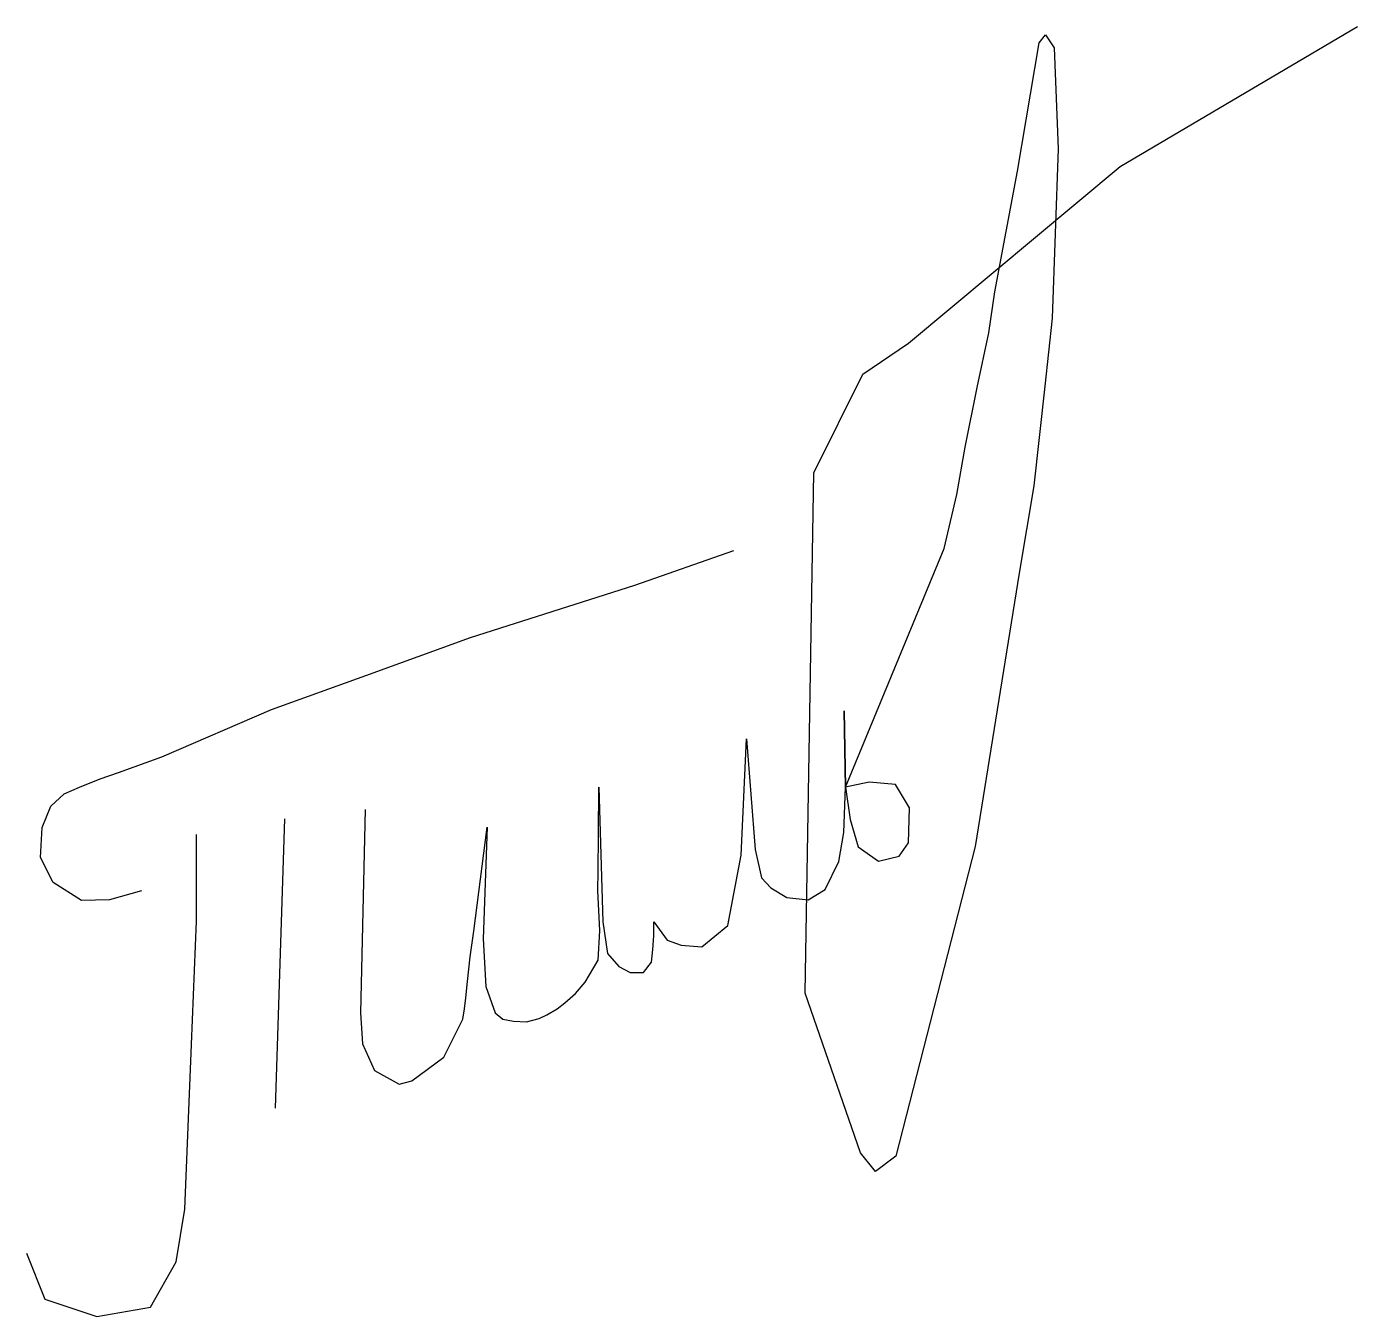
# Model space of a CAD drawing. Header units: millimetres. Extents: x 1.18 to 4.45, y 2.51 to 5.68.
import ezdxf

# ---------------------------------------------------------------- set-up
doc = ezdxf.new("R2010")
doc.units = ezdxf.units.MM
doc.layers.add('Слой1', color=170, linetype='Continuous', lineweight=25)

msp = doc.modelspace()

# ---------------------------------------------------------------- linework, layer by layer
at = {"layer": 'Слой1'}
for p, q in [((1.8112, 3.7295), (1.7888, 3.0188)), ((2.0095, 3.7523), (1.9979, 3.2528))]:
    msp.add_line(p, q, dxfattribs=at)
for points in [[(2.249, 3.237), (2.253, 3.2624), (2.2564, 3.2895), (2.2607, 3.3297), (2.2676, 3.3906), (2.276, 3.4531), (2.3087, 3.7085), (2.2995, 3.4343), (2.3056, 3.3175), (2.3285, 3.2527), (2.3476, 3.2369), (2.3739, 3.2324), (2.4052, 3.2308), (2.4365, 3.2392), (2.4555, 3.2475), (2.4806, 3.2628), (2.4995, 3.2772), (2.5262, 3.3001), (2.5493, 3.3281), (2.5819, 3.382), (2.5855, 3.4545), (2.5808, 3.5535), (2.5812, 3.6005), (2.582, 3.6893), (2.5831, 3.8067), (2.5928, 3.4765), (2.6041, 3.3983), (2.6326, 3.3666), (2.6605, 3.3519), (2.6926, 3.3519), (2.7129, 3.3774), (2.7156, 3.4086), (2.7184, 3.4416), (2.7184, 3.4767), (2.7509, 3.4309), (2.7857, 3.4193), (2.8365, 3.4153), (2.8365, 3.4153), (2.8996, 3.467), (2.9327, 3.6403), (2.946, 3.9258), (2.9672, 3.6538), (2.9826, 3.5842), (3.0056, 3.5602), (3.0447, 3.5359), (3.0972, 3.5301), (3.1392, 3.5556), (3.1729, 3.6246), (3.185, 3.6958), (3.1891, 3.8068), (3.1859, 3.9942), (3.1891, 3.8068), (3.1891, 3.8068), (3.1891, 3.8068), (3.2006, 3.7275), (3.22, 3.6609), (3.2697, 3.6256), (3.3207, 3.6378), (3.3437, 3.6701), (3.3459, 3.7564), (3.3113, 3.814), (3.2472, 3.819), (3.1891, 3.8068), (3.1891, 3.8068), (3.4315, 4.3934), (3.4619, 4.5256), (3.4828, 4.6421), (3.5122, 4.7885), (3.5405, 4.9232), (3.5557, 5.0239), (3.611, 5.3205), (3.6647, 5.6358), (3.6801, 5.6549), (3.7012, 5.6235), (3.7114, 5.3749), (3.6964, 4.959), (3.6786, 4.7923), (3.6515, 4.547), (3.6153, 4.3324), (3.507, 3.6614), (3.3124, 2.9008), (3.2622, 2.8633), (3.2261, 2.909), (3.0902, 3.3012), (3.1111, 4.5792), (3.2311, 4.8216), (3.3433, 4.8978), (3.8633, 5.3314), (4.4458, 5.6752)], [(1.4603, 3.5525), (1.3814, 3.5307), (1.3127, 3.5289), (1.2433, 3.5727), (1.2125, 3.6347), (1.2162, 3.7083), (1.2373, 3.7603), (1.2704, 3.7906), (1.3077, 3.8072), (1.359, 3.8279), (1.4034, 3.8435), (1.5098, 3.8818), (1.7796, 3.9979), (2.0109, 4.0817), (2.2679, 4.1747), (2.672, 4.3031), (2.9151, 4.3882)], [(1.1781, 2.6625), (1.2231, 2.5497), (1.3504, 2.5072), (1.4823, 2.5299), (1.545, 2.6415), (1.5667, 2.7705), (1.5829, 3.1754), (1.5951, 3.478), (1.5951, 3.6909)], [(1.9979, 3.2528), (2.0025, 3.1768), (2.0327, 3.1109), (2.0927, 3.0776), (2.1242, 3.0861), (2.2028, 3.1438), (2.249, 3.237)]]:
    msp.add_lwpolyline(points, dxfattribs=at)

doc.saveas('drawing.dxf')
